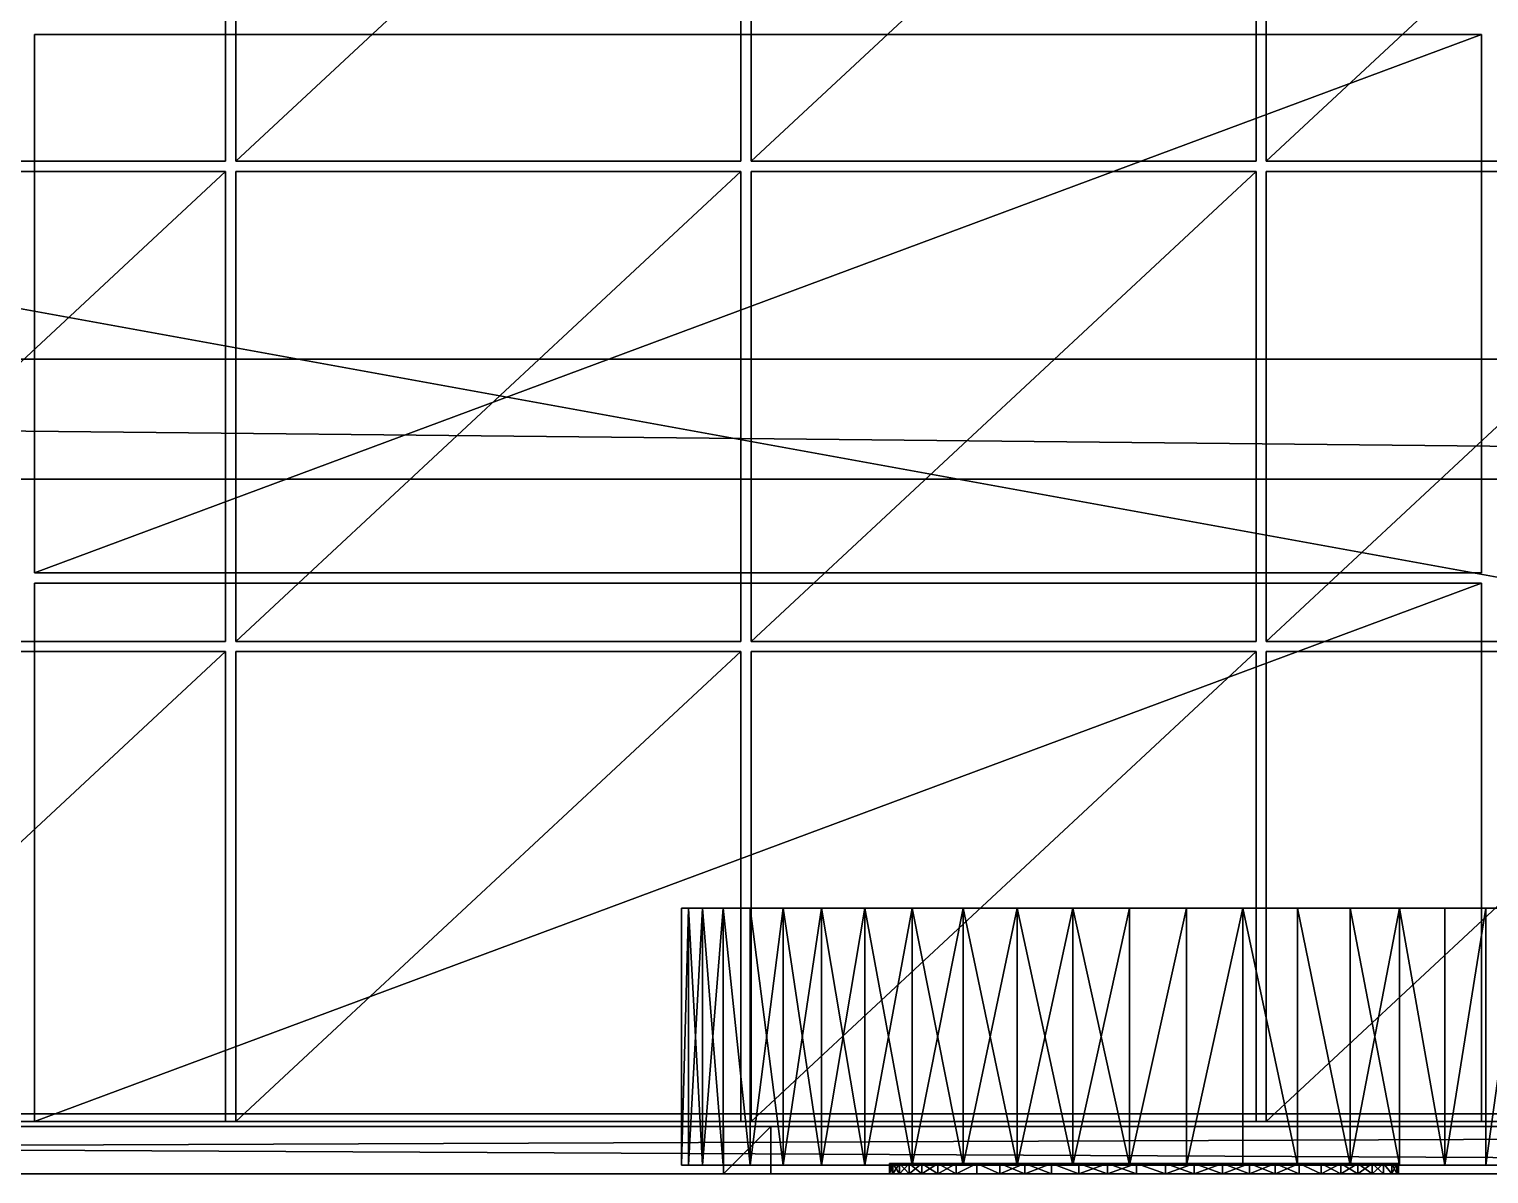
# Model space of a CAD drawing. Header units: millimetres. Extents: x -3100 to 14040, y -1280 to 1295.
# Drawn here: x 8500 to 10203, y -1280 to 55 of the extents above; entities that cross this region are included whole.
import ezdxf

# ---------------------------------------------------------------- set-up
doc = ezdxf.new("R2010")
doc.units = ezdxf.units.MM

msp = doc.modelspace()

# ---------------------------------------------------------------- linework, layer by layer
at = {"layer": 'CAD_75LAB'}
for points in [[(14040, -1280, 1160), (-40, -1280, 1160), (-40, 1280, 1160)], [(14040, 1280, 1160), (14040, -1280, 1160), (-40, 1280, 1160)], [(14040, -1280, 1250), (-40, 1280, 1250), (-40, -1280, 1250)], [(14040, 1280, 1250), (-40, 1280, 1250), (14040, -1280, 1250)], [(8729, 449, 3573), (8140, -99, 3573), (8140, 449, 3573)], [(8729, 449, 3573), (8729, -99, 3573), (8140, -99, 3573)], [(8729, 449, 3876), (8140, 449, 3876), (8140, -99, 3876)], [(8729, 449, 3876), (8140, -99, 3876), (8729, -99, 3876)], [(8729, -99, 3876), (8729, -99, 3573), (8729, 449, 3573)], [(8729, -99, 3876), (8729, 449, 3573), (8729, 449, 3876)], [(8741, -99, 3876), (8741, 449, 3573), (8741, -99, 3573)], [(8741, -99, 3876), (8741, 449, 3876), (8741, 449, 3573)], [(9330, 449, 3573), (8741, -99, 3573), (8741, 449, 3573)], [(9330, 449, 3573), (9330, -99, 3573), (8741, -99, 3573)], [(9330, 449, 3876), (8741, 449, 3876), (8741, -99, 3876)], [(9330, 449, 3876), (8741, -99, 3876), (9330, -99, 3876)], [(9330, -99, 3876), (9330, -99, 3573), (9330, 449, 3573)], [(9330, -99, 3876), (9330, 449, 3573), (9330, 449, 3876)], [(9342, -99, 3876), (9342, 449, 3573), (9342, -99, 3573)], [(9342, -99, 3876), (9342, 449, 3876), (9342, 449, 3573)], [(9931, 449, 3573), (9342, -99, 3573), (9342, 449, 3573)], [(9931, 449, 3573), (9931, -99, 3573), (9342, -99, 3573)], [(9931, 449, 3876), (9342, 449, 3876), (9342, -99, 3876)], [(9931, 449, 3876), (9342, -99, 3876), (9931, -99, 3876)], [(9931, -99, 3876), (9931, -99, 3573), (9931, 449, 3573)], [(9931, -99, 3876), (9931, 449, 3573), (9931, 449, 3876)], [(9943, -99, 3876), (9943, 449, 3573), (9943, -99, 3573)], [(9943, -99, 3876), (9943, 449, 3876), (9943, 449, 3573)], [(10532, 449, 3573), (9943, -99, 3573), (9943, 449, 3573)], [(10532, 449, 3573), (10532, -99, 3573), (9943, -99, 3573)], [(10532, 449, 3876), (9943, 449, 3876), (9943, -99, 3876)], [(10532, 449, 3876), (9943, -99, 3876), (10532, -99, 3876)], [(8506, -579, 1827), (8506, 49, 1253), (8506, -579, 1253)], [(8506, -579, 1827), (8506, 49, 1827), (8506, 49, 1253)], [(10194, 49, 1827), (10194, 49, 1253), (8506, 49, 1253)], [(10194, 49, 1827), (8506, 49, 1253), (8506, 49, 1827)], [(10194, 49, 1253), (8506, -579, 1253), (8506, 49, 1253)], [(10194, 49, 1253), (10194, -579, 1253), (8506, -579, 1253)], [(10194, 49, 1827), (8506, 49, 1827), (8506, -579, 1827)], [(10194, 49, 1827), (8506, -579, 1827), (10194, -579, 1827)], [(8506, -579, 2407), (8506, 49, 1833), (8506, -579, 1833)], [(8506, -579, 2407), (8506, 49, 2407), (8506, 49, 1833)], [(10194, 49, 2407), (10194, 49, 1833), (8506, 49, 1833)], [(10194, 49, 2407), (8506, 49, 1833), (8506, 49, 2407)], [(10194, 49, 1833), (8506, -579, 1833), (8506, 49, 1833)], [(10194, 49, 1833), (10194, -579, 1833), (8506, -579, 1833)], [(10194, 49, 2407), (8506, 49, 2407), (8506, -579, 2407)], [(10194, 49, 2407), (8506, -579, 2407), (10194, -579, 2407)], [(8506, -579, 2987), (8506, 49, 2413), (8506, -579, 2413)], [(8506, -579, 2987), (8506, 49, 2987), (8506, 49, 2413)], [(10194, 49, 2987), (10194, 49, 2413), (8506, 49, 2413)], [(10194, 49, 2987), (8506, 49, 2413), (8506, 49, 2987)], [(10194, 49, 2413), (8506, -579, 2413), (8506, 49, 2413)], [(10194, 49, 2413), (10194, -579, 2413), (8506, -579, 2413)], [(10194, 49, 2987), (8506, 49, 2987), (8506, -579, 2987)], [(10194, 49, 2987), (8506, -579, 2987), (10194, -579, 2987)], [(8506, -579, 3567), (8506, 49, 2993), (8506, -579, 2993)], [(8506, -579, 3567), (8506, 49, 3567), (8506, 49, 2993)], [(10194, 49, 3567), (10194, 49, 2993), (8506, 49, 2993)], [(10194, 49, 3567), (8506, 49, 2993), (8506, 49, 3567)], [(10194, 49, 2993), (8506, -579, 2993), (8506, 49, 2993)], [(10194, 49, 2993), (10194, -579, 2993), (8506, -579, 2993)], [(10194, 49, 3567), (8506, 49, 3567), (8506, -579, 3567)], [(10194, 49, 3567), (8506, -579, 3567), (10194, -579, 3567)], [(10194, -579, 1827), (10194, -579, 1253), (10194, 49, 1253)], [(10194, -579, 1827), (10194, 49, 1253), (10194, 49, 1827)], [(10194, -579, 2407), (10194, -579, 1833), (10194, 49, 1833)], [(10194, -579, 2407), (10194, 49, 1833), (10194, 49, 2407)], [(10194, -579, 2987), (10194, -579, 2413), (10194, 49, 2413)], [(10194, -579, 2987), (10194, 49, 2413), (10194, 49, 2987)], [(10194, -579, 3567), (10194, -579, 2993), (10194, 49, 2993)], [(10194, -579, 3567), (10194, 49, 2993), (10194, 49, 3567)], [(8729, -99, 3573), (8140, -99, 3876), (8140, -99, 3573)], [(8729, -99, 3876), (8140, -99, 3876), (8729, -99, 3573)], [(9330, -99, 3573), (8741, -99, 3876), (8741, -99, 3573)], [(9330, -99, 3876), (8741, -99, 3876), (9330, -99, 3573)], [(9931, -99, 3573), (9342, -99, 3876), (9342, -99, 3573)], [(9931, -99, 3876), (9342, -99, 3876), (9931, -99, 3573)], [(10532, -99, 3573), (9943, -99, 3876), (9943, -99, 3573)], [(10532, -99, 3876), (9943, -99, 3876), (10532, -99, 3573)], [(8729, -111, 3573), (8140, -111, 3573), (8140, -111, 3876)], [(8729, -111, 3876), (8729, -111, 3573), (8140, -111, 3876)], [(8729, -111, 3573), (8140, -659, 3573), (8140, -111, 3573)], [(8729, -111, 3573), (8729, -659, 3573), (8140, -659, 3573)], [(8729, -111, 3876), (8140, -111, 3876), (8140, -659, 3876)], [(8729, -111, 3876), (8140, -659, 3876), (8729, -659, 3876)], [(8729, -659, 3876), (8729, -659, 3573), (8729, -111, 3573)], [(8729, -659, 3876), (8729, -111, 3573), (8729, -111, 3876)], [(8741, -659, 3876), (8741, -111, 3573), (8741, -659, 3573)], [(8741, -659, 3876), (8741, -111, 3876), (8741, -111, 3573)], [(9330, -111, 3573), (8741, -111, 3573), (8741, -111, 3876)], [(9330, -111, 3876), (9330, -111, 3573), (8741, -111, 3876)], [(9330, -111, 3573), (8741, -659, 3573), (8741, -111, 3573)], [(9330, -111, 3573), (9330, -659, 3573), (8741, -659, 3573)], [(9330, -111, 3876), (8741, -111, 3876), (8741, -659, 3876)], [(9330, -111, 3876), (8741, -659, 3876), (9330, -659, 3876)], [(9330, -659, 3876), (9330, -659, 3573), (9330, -111, 3573)], [(9330, -659, 3876), (9330, -111, 3573), (9330, -111, 3876)], [(9342, -659, 3876), (9342, -111, 3573), (9342, -659, 3573)], [(9342, -659, 3876), (9342, -111, 3876), (9342, -111, 3573)], [(9931, -111, 3573), (9342, -111, 3573), (9342, -111, 3876)], [(9931, -111, 3876), (9931, -111, 3573), (9342, -111, 3876)], [(9931, -111, 3573), (9342, -659, 3573), (9342, -111, 3573)], [(9931, -111, 3573), (9931, -659, 3573), (9342, -659, 3573)], [(9931, -111, 3876), (9342, -111, 3876), (9342, -659, 3876)], [(9931, -111, 3876), (9342, -659, 3876), (9931, -659, 3876)], [(9931, -659, 3876), (9931, -659, 3573), (9931, -111, 3573)], [(9931, -659, 3876), (9931, -111, 3573), (9931, -111, 3876)], [(9943, -659, 3876), (9943, -111, 3573), (9943, -659, 3573)], [(9943, -659, 3876), (9943, -111, 3876), (9943, -111, 3573)], [(10532, -111, 3573), (9943, -111, 3573), (9943, -111, 3876)], [(10532, -111, 3876), (10532, -111, 3573), (9943, -111, 3876)], [(10532, -111, 3573), (9943, -659, 3573), (9943, -111, 3573)], [(10532, -111, 3573), (10532, -659, 3573), (9943, -659, 3573)], [(10532, -111, 3876), (9943, -111, 3876), (9943, -659, 3876)], [(10532, -111, 3876), (9943, -659, 3876), (10532, -659, 3876)], [(13960, -330, 1160), (13960, -330, 910), (300, -330, 910)], [(13960, -330, 1160), (300, -330, 910), (300, -330, 1160)], [(13960, -470, 910), (300, -470, 910), (300, -330, 910)], [(13960, -330, 910), (13960, -470, 910), (300, -330, 910)], [(13960, -470, 1160), (300, -330, 1160), (300, -470, 1160)], [(13960, -330, 1160), (300, -330, 1160), (13960, -470, 1160)], [(13960, -470, 1160), (300, -470, 910), (13960, -470, 910)], [(13960, -470, 1160), (300, -470, 1160), (300, -470, 910)], [(10194, -579, 1827), (8506, -579, 1253), (10194, -579, 1253)], [(10194, -579, 1827), (8506, -579, 1827), (8506, -579, 1253)], [(10194, -579, 2407), (8506, -579, 1833), (10194, -579, 1833)], [(10194, -579, 2407), (8506, -579, 2407), (8506, -579, 1833)], [(10194, -579, 2987), (8506, -579, 2413), (10194, -579, 2413)], [(10194, -579, 2987), (8506, -579, 2987), (8506, -579, 2413)], [(10194, -579, 3567), (8506, -579, 2993), (10194, -579, 2993)], [(10194, -579, 3567), (8506, -579, 3567), (8506, -579, 2993)], [(8506, -1219, 1827), (8506, -591, 1253), (8506, -1219, 1253)], [(8506, -1219, 1827), (8506, -591, 1827), (8506, -591, 1253)], [(10194, -591, 1827), (10194, -591, 1253), (8506, -591, 1253)], [(10194, -591, 1827), (8506, -591, 1253), (8506, -591, 1827)], [(10194, -591, 1253), (8506, -1219, 1253), (8506, -591, 1253)], [(10194, -591, 1253), (10194, -1219, 1253), (8506, -1219, 1253)], [(10194, -591, 1827), (8506, -591, 1827), (8506, -1219, 1827)], [(10194, -591, 1827), (8506, -1219, 1827), (10194, -1219, 1827)], [(8506, -1219, 2407), (8506, -591, 1833), (8506, -1219, 1833)], [(8506, -1219, 2407), (8506, -591, 2407), (8506, -591, 1833)], [(10194, -591, 2407), (10194, -591, 1833), (8506, -591, 1833)], [(10194, -591, 2407), (8506, -591, 1833), (8506, -591, 2407)], [(10194, -591, 1833), (8506, -1219, 1833), (8506, -591, 1833)], [(10194, -591, 1833), (10194, -1219, 1833), (8506, -1219, 1833)], [(10194, -591, 2407), (8506, -591, 2407), (8506, -1219, 2407)], [(10194, -591, 2407), (8506, -1219, 2407), (10194, -1219, 2407)], [(8506, -1219, 2987), (8506, -591, 2413), (8506, -1219, 2413)], [(8506, -1219, 2987), (8506, -591, 2987), (8506, -591, 2413)], [(10194, -591, 2987), (10194, -591, 2413), (8506, -591, 2413)], [(10194, -591, 2987), (8506, -591, 2413), (8506, -591, 2987)], [(10194, -591, 2413), (8506, -1219, 2413), (8506, -591, 2413)], [(10194, -591, 2413), (10194, -1219, 2413), (8506, -1219, 2413)], [(10194, -591, 2987), (8506, -591, 2987), (8506, -1219, 2987)], [(10194, -591, 2987), (8506, -1219, 2987), (10194, -1219, 2987)], [(8506, -1219, 3567), (8506, -591, 2993), (8506, -1219, 2993)], [(8506, -1219, 3567), (8506, -591, 3567), (8506, -591, 2993)], [(10194, -591, 3567), (10194, -591, 2993), (8506, -591, 2993)], [(10194, -591, 3567), (8506, -591, 2993), (8506, -591, 3567)], [(10194, -591, 2993), (8506, -1219, 2993), (8506, -591, 2993)], [(10194, -591, 2993), (10194, -1219, 2993), (8506, -1219, 2993)], [(10194, -591, 3567), (8506, -591, 3567), (8506, -1219, 3567)], [(10194, -591, 3567), (8506, -1219, 3567), (10194, -1219, 3567)], [(10194, -1219, 1827), (10194, -1219, 1253), (10194, -591, 1253)], [(10194, -1219, 1827), (10194, -591, 1253), (10194, -591, 1827)], [(10194, -1219, 2407), (10194, -1219, 1833), (10194, -591, 1833)], [(10194, -1219, 2407), (10194, -591, 1833), (10194, -591, 2407)], [(10194, -1219, 2987), (10194, -1219, 2413), (10194, -591, 2413)], [(10194, -1219, 2987), (10194, -591, 2413), (10194, -591, 2987)], [(10194, -1219, 3567), (10194, -1219, 2993), (10194, -591, 2993)], [(10194, -1219, 3567), (10194, -591, 2993), (10194, -591, 3567)], [(8729, -659, 3573), (8140, -659, 3876), (8140, -659, 3573)], [(8729, -659, 3876), (8140, -659, 3876), (8729, -659, 3573)], [(9330, -659, 3573), (8741, -659, 3876), (8741, -659, 3573)], [(9330, -659, 3876), (8741, -659, 3876), (9330, -659, 3573)], [(9931, -659, 3573), (9342, -659, 3876), (9342, -659, 3573)], [(9931, -659, 3876), (9342, -659, 3876), (9931, -659, 3573)], [(10532, -659, 3573), (9943, -659, 3876), (9943, -659, 3573)], [(10532, -659, 3876), (9943, -659, 3876), (10532, -659, 3573)], [(8729, -671, 3573), (8140, -671, 3573), (8140, -671, 3876)], [(8729, -671, 3876), (8729, -671, 3573), (8140, -671, 3876)], [(8729, -671, 3573), (8140, -1219, 3573), (8140, -671, 3573)], [(8729, -671, 3573), (8729, -1219, 3573), (8140, -1219, 3573)], [(8729, -671, 3876), (8140, -671, 3876), (8140, -1219, 3876)], [(8729, -671, 3876), (8140, -1219, 3876), (8729, -1219, 3876)], [(8729, -1219, 3876), (8729, -1219, 3573), (8729, -671, 3573)], [(8729, -1219, 3876), (8729, -671, 3573), (8729, -671, 3876)], [(8741, -1219, 3876), (8741, -671, 3573), (8741, -1219, 3573)], [(8741, -1219, 3876), (8741, -671, 3876), (8741, -671, 3573)], [(9330, -671, 3573), (8741, -671, 3573), (8741, -671, 3876)], [(9330, -671, 3876), (9330, -671, 3573), (8741, -671, 3876)], [(9330, -671, 3573), (8741, -1219, 3573), (8741, -671, 3573)], [(9330, -671, 3573), (9330, -1219, 3573), (8741, -1219, 3573)], [(9330, -671, 3876), (8741, -671, 3876), (8741, -1219, 3876)], [(9330, -671, 3876), (8741, -1219, 3876), (9330, -1219, 3876)], [(9330, -1219, 3876), (9330, -1219, 3573), (9330, -671, 3573)], [(9330, -1219, 3876), (9330, -671, 3573), (9330, -671, 3876)], [(9342, -1219, 3876), (9342, -671, 3573), (9342, -1219, 3573)], [(9342, -1219, 3876), (9342, -671, 3876), (9342, -671, 3573)], [(9931, -671, 3573), (9342, -671, 3573), (9342, -671, 3876)], [(9931, -671, 3876), (9931, -671, 3573), (9342, -671, 3876)], [(9931, -671, 3573), (9342, -1219, 3573), (9342, -671, 3573)], [(9931, -671, 3573), (9931, -1219, 3573), (9342, -1219, 3573)], [(9931, -671, 3876), (9342, -671, 3876), (9342, -1219, 3876)], [(9931, -671, 3876), (9342, -1219, 3876), (9931, -1219, 3876)], [(9931, -1219, 3876), (9931, -1219, 3573), (9931, -671, 3573)], [(9931, -1219, 3876), (9931, -671, 3573), (9931, -671, 3876)], [(9943, -1219, 3876), (9943, -671, 3573), (9943, -1219, 3573)], [(9943, -1219, 3876), (9943, -671, 3876), (9943, -671, 3573)], [(10532, -671, 3573), (9943, -671, 3573), (9943, -671, 3876)], [(10532, -671, 3876), (10532, -671, 3573), (9943, -671, 3876)], [(10532, -671, 3573), (9943, -1219, 3573), (9943, -671, 3573)], [(10532, -671, 3573), (10532, -1219, 3573), (9943, -1219, 3573)], [(10532, -671, 3876), (9943, -671, 3876), (9943, -1219, 3876)], [(10532, -671, 3876), (9943, -1219, 3876), (10532, -1219, 3876)], [(9261.02, -1270, 573.24), (9269.19, -1270, 639.22), (9269.19, -970, 639.22)], [(9261.02, -1270, 573.24), (9269.19, -970, 639.22), (9261.02, -970, 573.24)], [(9261.02, -1270, 506.76), (9261.02, -1270, 573.24), (9261.02, -970, 573.24)], [(9261.02, -1270, 506.76), (9261.02, -970, 573.24), (9261.02, -970, 506.76)], [(9261.02, -1270, 506.76), (9261.02, -970, 506.76), (9269.19, -970, 440.78)], [(9269.19, -1270, 440.78), (9261.02, -1270, 506.76), (9269.19, -970, 440.78)], [(9261.02, -970, 506.76), (9285.41, -970, 376.3), (9269.19, -970, 440.78)], [(9261.02, -970, 506.76), (9309.43, -970, 314.3), (9285.41, -970, 376.3)], [(9269.19, -970, 639.22), (9261.02, -970, 506.76), (9261.02, -970, 573.24)], [(9269.19, -970, 639.22), (9309.43, -970, 314.3), (9261.02, -970, 506.76)], [(9269.19, -1270, 639.22), (9285.41, -1270, 703.7), (9285.41, -970, 703.7)], [(9269.19, -1270, 639.22), (9285.41, -970, 703.7), (9269.19, -970, 639.22)], [(9285.41, -1270, 376.3), (9269.19, -1270, 440.78), (9269.19, -970, 440.78)], [(9285.41, -1270, 376.3), (9269.19, -970, 440.78), (9285.41, -970, 376.3)], [(9269.19, -970, 639.22), (9424.09, -970, 152.33), (9309.43, -970, 314.3)], [(9474.58, -970, 970.93), (9269.19, -970, 639.22), (9285.41, -970, 703.7)], [(9849.83, -970, 1077.7), (9269.19, -970, 639.22), (9474.58, -970, 970.93)], [(9849.83, -970, 1077.7), (9424.09, -970, 152.33), (9269.19, -970, 639.22)], [(9285.41, -1270, 703.7), (9309.43, -970, 765.7), (9285.41, -970, 703.7)], [(9285.41, -1270, 703.7), (9309.43, -1270, 765.7), (9309.43, -970, 765.7)], [(9309.43, -1270, 314.3), (9285.41, -1270, 376.3), (9285.41, -970, 376.3)], [(9309.43, -1270, 314.3), (9285.41, -970, 376.3), (9309.43, -970, 314.3)], [(9340.88, -970, 824.27), (9285.41, -970, 703.7), (9309.43, -970, 765.7)], [(9474.58, -970, 970.93), (9285.41, -970, 703.7), (9340.88, -970, 824.27)], [(9340.88, -1270, 824.27), (9340.88, -970, 824.27), (9309.43, -970, 765.7)], [(9309.43, -1270, 765.7), (9340.88, -1270, 824.27), (9309.43, -970, 765.7)], [(9340.88, -1270, 255.73), (9309.43, -1270, 314.3), (9309.43, -970, 314.3)], [(9340.88, -1270, 255.73), (9309.43, -970, 314.3), (9340.88, -970, 255.73)], [(9309.43, -970, 314.3), (9424.09, -970, 152.33), (9340.88, -970, 255.73)], [(9340.88, -1270, 824.27), (9379.3, -970, 878.54), (9340.88, -970, 824.27)], [(9340.88, -1270, 824.27), (9379.3, -1270, 878.54), (9379.3, -970, 878.54)], [(9379.3, -1270, 201.46), (9340.88, -1270, 255.73), (9340.88, -970, 255.73)], [(9379.3, -1270, 201.46), (9340.88, -970, 255.73), (9379.3, -970, 201.46)], [(9340.88, -970, 255.73), (9424.09, -970, 152.33), (9379.3, -970, 201.46)], [(9474.58, -970, 970.93), (9340.88, -970, 824.27), (9379.3, -970, 878.54)], [(9379.3, -1270, 878.54), (9424.09, -970, 927.67), (9379.3, -970, 878.54)], [(9379.3, -1270, 878.54), (9424.09, -1270, 927.67), (9424.09, -970, 927.67)], [(9424.09, -1270, 152.33), (9379.3, -1270, 201.46), (9379.3, -970, 201.46)], [(9424.09, -1270, 152.33), (9379.3, -970, 201.46), (9424.09, -970, 152.33)], [(9474.58, -970, 970.93), (9379.3, -970, 878.54), (9424.09, -970, 927.67)], [(9424.09, -1270, 927.67), (9474.58, -970, 970.93), (9424.09, -970, 927.67)], [(9424.09, -1270, 927.67), (9474.58, -1270, 970.93), (9474.58, -970, 970.93)], [(9474.58, -1270, 109.07), (9424.09, -1270, 152.33), (9424.09, -970, 152.33)], [(9474.58, -1270, 109.07), (9424.09, -970, 152.33), (9474.58, -970, 109.07)], [(9530, -970, 72.35), (9474.58, -970, 109.07), (9424.09, -970, 152.33)], [(9589.52, -970, 42.71), (9530, -970, 72.35), (9424.09, -970, 152.33)], [(9849.83, -970, 2.3), (9589.52, -970, 42.71), (9424.09, -970, 152.33)], [(10335.91, -970, 606.36), (9424.09, -970, 152.33), (9849.83, -970, 1077.7)], [(10335.91, -970, 606.36), (9849.83, -970, 2.3), (9424.09, -970, 152.33)], [(9474.58, -1270, 970.93), (9530, -970, 1007.65), (9474.58, -970, 970.93)], [(9474.58, -1270, 970.93), (9530, -1270, 1007.65), (9530, -970, 1007.65)], [(9530, -1270, 72.35), (9474.58, -1270, 109.07), (9474.58, -970, 109.07)], [(9530, -1270, 72.35), (9474.58, -970, 109.07), (9530, -970, 72.35)], [(9849.83, -970, 1077.7), (9474.58, -970, 970.93), (9530, -970, 1007.65)], [(9530, -1270, 1007.65), (9589.52, -970, 1037.29), (9530, -970, 1007.65)], [(9530, -1270, 1007.65), (9589.52, -1270, 1037.29), (9589.52, -970, 1037.29)], [(9589.52, -1270, 42.71), (9530, -1270, 72.35), (9530, -970, 72.35)], [(9589.52, -1270, 42.71), (9530, -970, 72.35), (9589.52, -970, 42.71)], [(9652.22, -970, 1059.39), (9530, -970, 1007.65), (9589.52, -970, 1037.29)], [(9849.83, -970, 1077.7), (9530, -970, 1007.65), (9652.22, -970, 1059.39)], [(9652.22, -1270, 1059.39), (9652.22, -970, 1059.39), (9589.52, -970, 1037.29)], [(9589.52, -1270, 1037.29), (9652.22, -1270, 1059.39), (9589.52, -970, 1037.29)], [(9589.52, -1270, 42.71), (9589.52, -970, 42.71), (9652.22, -970, 20.61)], [(9652.22, -1270, 20.61), (9589.52, -1270, 42.71), (9652.22, -970, 20.61)], [(9849.83, -970, 2.3), (9652.22, -970, 20.61), (9589.52, -970, 42.71)], [(9652.22, -1270, 1059.39), (9717.17, -970, 1073.61), (9652.22, -970, 1059.39)], [(9652.22, -1270, 1059.39), (9717.17, -1270, 1073.61), (9717.17, -970, 1073.61)], [(9717.17, -1270, 6.39), (9652.22, -1270, 20.61), (9652.22, -970, 20.61)], [(9717.17, -1270, 6.39), (9652.22, -970, 20.61), (9717.17, -970, 6.39)], [(9849.83, -970, 2.3), (9717.17, -970, 6.39), (9652.22, -970, 20.61)], [(9783.37, -970, 1079.74), (9652.22, -970, 1059.39), (9717.17, -970, 1073.61)], [(9849.83, -970, 1077.7), (9652.22, -970, 1059.39), (9783.37, -970, 1079.74)], [(9717.17, -1270, 1073.61), (9783.37, -1270, 1079.74), (9783.37, -970, 1079.74)], [(9717.17, -1270, 1073.61), (9783.37, -970, 1079.74), (9717.17, -970, 1073.61)], [(9783.37, -1270, 0.26), (9717.17, -1270, 6.39), (9717.17, -970, 6.39)], [(9783.37, -1270, 0.26), (9717.17, -970, 6.39), (9783.37, -970, 0.26)], [(9849.83, -970, 2.3), (9783.37, -970, 0.26), (9717.17, -970, 6.39)], [(9783.37, -1270, 1079.74), (9849.83, -1270, 1077.7), (9849.83, -970, 1077.7)], [(9783.37, -1270, 1079.74), (9849.83, -970, 1077.7), (9783.37, -970, 1079.74)], [(9783.37, -1270, 0.26), (9783.37, -970, 0.26), (9849.83, -970, 2.3)], [(9849.83, -1270, 2.3), (9783.37, -1270, 0.26), (9849.83, -970, 2.3)], [(9849.83, -1270, 1077.7), (9915.52, -1270, 1067.5), (9915.52, -970, 1067.5)], [(9849.83, -1270, 1077.7), (9915.52, -970, 1067.5), (9849.83, -970, 1077.7)], [(9849.83, -1270, 2.3), (9849.83, -970, 2.3), (9915.52, -970, 12.5)], [(9915.52, -1270, 12.5), (9849.83, -1270, 2.3), (9915.52, -970, 12.5)], [(10098.28, -970, 89.85), (9915.52, -970, 12.5), (9849.83, -970, 2.3)], [(10335.91, -970, 606.36), (10098.28, -970, 89.85), (9849.83, -970, 2.3)], [(10040.7, -970, 1023.39), (9849.83, -970, 1077.7), (9915.52, -970, 1067.5)], [(10098.28, -970, 990.15), (9849.83, -970, 1077.7), (10040.7, -970, 1023.39)], [(10199.06, -970, 903.8), (9849.83, -970, 1077.7), (10098.28, -970, 990.15)], [(10199.06, -970, 903.8), (10335.91, -970, 606.36), (9849.83, -970, 1077.7)], [(9979.47, -1270, 1049.3), (9979.47, -970, 1049.3), (9915.52, -970, 1067.5)], [(9915.52, -1270, 1067.5), (9979.47, -1270, 1049.3), (9915.52, -970, 1067.5)], [(9979.47, -1270, 30.7), (9915.52, -1270, 12.5), (9915.52, -970, 12.5)], [(9979.47, -1270, 30.7), (9915.52, -970, 12.5), (9979.47, -970, 30.7)], [(10098.28, -970, 89.85), (9979.47, -970, 30.7), (9915.52, -970, 12.5)], [(10040.7, -970, 1023.39), (9915.52, -970, 1067.5), (9979.47, -970, 1049.3)], [(10040.7, -1270, 1023.39), (10040.7, -970, 1023.39), (9979.47, -970, 1049.3)], [(9979.47, -1270, 1049.3), (10040.7, -1270, 1023.39), (9979.47, -970, 1049.3)], [(10040.7, -1270, 56.61), (9979.47, -1270, 30.7), (9979.47, -970, 30.7)], [(10040.7, -1270, 56.61), (9979.47, -970, 30.7), (10040.7, -970, 56.61)], [(10098.28, -970, 89.85), (10040.7, -970, 56.61), (9979.47, -970, 30.7)], [(10040.7, -1270, 1023.39), (10098.28, -1270, 990.15), (10098.28, -970, 990.15)], [(10040.7, -1270, 1023.39), (10098.28, -970, 990.15), (10040.7, -970, 1023.39)], [(10098.28, -1270, 89.85), (10040.7, -1270, 56.61), (10040.7, -970, 56.61)], [(10098.28, -1270, 89.85), (10040.7, -970, 56.61), (10098.28, -970, 89.85)], [(10151.33, -1270, 950.08), (10151.33, -970, 950.08), (10098.28, -970, 990.15)], [(10098.28, -1270, 990.15), (10151.33, -1270, 950.08), (10098.28, -970, 990.15)], [(10151.33, -1270, 129.92), (10098.28, -1270, 89.85), (10098.28, -970, 89.85)], [(10151.33, -1270, 129.92), (10098.28, -970, 89.85), (10151.33, -970, 129.92)], [(10335.91, -970, 606.36), (10151.33, -970, 129.92), (10098.28, -970, 89.85)], [(10199.06, -970, 903.8), (10098.28, -970, 990.15), (10151.33, -970, 950.08)], [(10151.33, -1270, 950.08), (10199.06, -1270, 903.8), (10199.06, -970, 903.8)], [(10151.33, -1270, 950.08), (10199.06, -970, 903.8), (10151.33, -970, 950.08)], [(10151.33, -1270, 129.92), (10151.33, -970, 129.92), (10199.06, -970, 176.2)], [(10199.06, -1270, 176.2), (10151.33, -1270, 129.92), (10199.06, -970, 176.2)], [(10240.75, -970, 228), (10199.06, -970, 176.2), (10151.33, -970, 129.92)], [(10335.91, -970, 606.36), (10240.75, -970, 228), (10151.33, -970, 129.92)], [(10199.06, -1270, 903.8), (10240.75, -1270, 852), (10240.75, -970, 852)], [(10199.06, -1270, 903.8), (10240.75, -970, 852), (10199.06, -970, 903.8)], [(10199.06, -1270, 176.2), (10199.06, -970, 176.2), (10240.75, -970, 228)], [(10240.75, -1270, 228), (10199.06, -1270, 176.2), (10240.75, -970, 228)], [(10199.06, -970, 903.8), (10303.54, -970, 735.07), (10335.91, -970, 606.36)], [(10199.06, -970, 903.8), (10240.75, -970, 852), (10303.54, -970, 735.07)], [(14040, -1210, 1250), (-40, -1210, 1250), (-40, -1210, 1320)], [(14040, -1210, 1320), (14040, -1210, 1250), (-40, -1210, 1320)], [(14040, -1280, 1250), (-40, -1280, 1250), (-40, -1210, 1250)], [(14040, -1210, 1250), (14040, -1280, 1250), (-40, -1210, 1250)], [(14040, -1280, 1320), (-40, -1210, 1320), (-40, -1280, 1320)], [(14040, -1210, 1320), (-40, -1210, 1320), (14040, -1280, 1320)], [(14040, -1225, 3995), (14040, -1225, 3940), (-40, -1225, 3940)], [(14040, -1225, 3995), (-40, -1225, 3940), (-40, -1225, 3995)], [(14040, -1225, 3940), (-40, -1280, 3940), (-40, -1225, 3940)], [(14040, -1225, 3940), (14040, -1280, 3940), (-40, -1280, 3940)], [(14040, -1225, 3995), (-40, -1225, 3995), (-40, -1280, 3995)], [(14040, -1225, 3995), (-40, -1280, 3995), (14040, -1280, 3995)], [(8729, -1219, 3573), (8140, -1219, 3876), (8140, -1219, 3573)], [(8729, -1219, 3876), (8140, -1219, 3876), (8729, -1219, 3573)], [(10194, -1219, 1827), (8506, -1219, 1253), (10194, -1219, 1253)], [(10194, -1219, 1827), (8506, -1219, 1827), (8506, -1219, 1253)], [(10194, -1219, 2407), (8506, -1219, 1833), (10194, -1219, 1833)], [(10194, -1219, 2407), (8506, -1219, 2407), (8506, -1219, 1833)], [(10194, -1219, 2987), (8506, -1219, 2413), (10194, -1219, 2413)], [(10194, -1219, 2987), (8506, -1219, 2987), (8506, -1219, 2413)], [(10194, -1219, 3567), (8506, -1219, 2993), (10194, -1219, 2993)], [(10194, -1219, 3567), (8506, -1219, 3567), (8506, -1219, 2993)], [(9330, -1219, 3573), (8741, -1219, 3876), (8741, -1219, 3573)], [(9330, -1219, 3876), (8741, -1219, 3876), (9330, -1219, 3573)], [(9310, -1225, 3940), (9310, -1225, 1250), (9310, -1280, 1250)], [(9310, -1280, 3940), (9310, -1225, 3940), (9310, -1280, 1250)], [(9310, -1225, 3940), (9365, -1225, 1250), (9310, -1225, 1250)], [(9365, -1225, 3940), (9365, -1225, 1250), (9310, -1225, 3940)], [(9365, -1225, 1250), (9310, -1280, 1250), (9310, -1225, 1250)], [(9365, -1225, 1250), (9365, -1280, 1250), (9310, -1280, 1250)], [(9365, -1225, 3940), (9310, -1225, 3940), (9310, -1280, 3940)], [(9365, -1225, 3940), (9310, -1280, 3940), (9365, -1280, 3940)], [(9931, -1219, 3573), (9342, -1219, 3876), (9342, -1219, 3573)], [(9931, -1219, 3876), (9342, -1219, 3876), (9931, -1219, 3573)], [(9365, -1225, 3940), (9365, -1280, 1250), (9365, -1225, 1250)], [(9365, -1280, 3940), (9365, -1280, 1250), (9365, -1225, 3940)], [(10532, -1219, 3573), (9943, -1219, 3876), (9943, -1219, 3573)], [(10532, -1219, 3876), (9943, -1219, 3876), (10532, -1219, 3573)], [(9261.02, -1270, 506.76), (9269.19, -1270, 440.78), (9285.41, -1270, 376.3)], [(9261.02, -1270, 506.76), (9285.41, -1270, 376.3), (9309.43, -1270, 314.3)], [(9269.19, -1270, 639.22), (9261.02, -1270, 573.24), (9261.02, -1270, 506.76)], [(9269.19, -1270, 639.22), (9261.02, -1270, 506.76), (9309.43, -1270, 314.3)], [(9269.19, -1270, 639.22), (9309.43, -1270, 314.3), (9424.09, -1270, 152.33)], [(9474.58, -1270, 970.93), (9285.41, -1270, 703.7), (9269.19, -1270, 639.22)], [(9849.83, -1270, 1077.7), (9474.58, -1270, 970.93), (9269.19, -1270, 639.22)], [(9849.83, -1270, 1077.7), (9269.19, -1270, 639.22), (9424.09, -1270, 152.33)], [(9340.88, -1270, 824.27), (9309.43, -1270, 765.7), (9285.41, -1270, 703.7)], [(9474.58, -1270, 970.93), (9340.88, -1270, 824.27), (9285.41, -1270, 703.7)], [(9309.43, -1270, 314.3), (9340.88, -1270, 255.73), (9424.09, -1270, 152.33)], [(9340.88, -1270, 255.73), (9379.3, -1270, 201.46), (9424.09, -1270, 152.33)], [(9474.58, -1270, 970.93), (9379.3, -1270, 878.54), (9340.88, -1270, 824.27)], [(9474.58, -1270, 970.93), (9424.09, -1270, 927.67), (9379.3, -1270, 878.54)], [(9530, -1270, 72.35), (9424.09, -1270, 152.33), (9474.58, -1270, 109.07)], [(9589.52, -1270, 42.71), (9424.09, -1270, 152.33), (9530, -1270, 72.35)], [(9849.83, -1270, 2.3), (9424.09, -1270, 152.33), (9589.52, -1270, 42.71)], [(10335.91, -1270, 606.36), (9849.83, -1270, 1077.7), (9424.09, -1270, 152.33)], [(10335.91, -1270, 606.36), (9424.09, -1270, 152.33), (9849.83, -1270, 2.3)], [(9849.83, -1270, 1077.7), (9530, -1270, 1007.65), (9474.58, -1270, 970.93)], [(9503.48, -1280, 556.96), (9507.35, -1280, 590.65), (9507.35, -1268, 590.65)], [(9503.48, -1280, 556.96), (9507.35, -1268, 590.65), (9503.48, -1268, 556.96)], [(9503.48, -1280, 556.96), (9503.48, -1268, 556.96), (9503.48, -1268, 523.04)], [(9503.48, -1280, 523.04), (9503.48, -1280, 556.96), (9503.48, -1268, 523.04)], [(9507.35, -1280, 489.35), (9503.48, -1280, 523.04), (9503.48, -1268, 523.04)], [(9507.35, -1280, 489.35), (9503.48, -1268, 523.04), (9507.35, -1268, 489.35)], [(9503.48, -1268, 556.96), (9507.35, -1268, 489.35), (9503.48, -1268, 523.04)], [(9503.48, -1268, 556.96), (9515.03, -1268, 456.33), (9507.35, -1268, 489.35)], [(9503.48, -1268, 556.96), (9526.43, -1268, 424.39), (9515.03, -1268, 456.33)], [(9515.03, -1268, 623.67), (9503.48, -1268, 556.96), (9507.35, -1268, 590.65)], [(9581.19, -1268, 740.82), (9503.48, -1268, 556.96), (9515.03, -1268, 623.67)], [(9661.4, -1268, 802.68), (9503.48, -1268, 556.96), (9581.19, -1268, 740.82)], [(9661.4, -1268, 802.68), (9526.43, -1268, 424.39), (9503.48, -1268, 556.96)], [(9507.35, -1280, 590.65), (9515.03, -1280, 623.67), (9515.03, -1268, 623.67)], [(9507.35, -1280, 590.65), (9515.03, -1268, 623.67), (9507.35, -1268, 590.65)], [(9515.03, -1280, 456.33), (9507.35, -1280, 489.35), (9507.35, -1268, 489.35)], [(9515.03, -1280, 456.33), (9507.35, -1268, 489.35), (9515.03, -1268, 456.33)], [(9515.03, -1280, 623.67), (9526.43, -1280, 655.61), (9526.43, -1268, 655.61)], [(9515.03, -1280, 623.67), (9526.43, -1268, 655.61), (9515.03, -1268, 623.67)], [(9526.43, -1280, 424.39), (9515.03, -1280, 456.33), (9515.03, -1268, 456.33)], [(9526.43, -1280, 424.39), (9515.03, -1268, 456.33), (9526.43, -1268, 424.39)], [(9559.72, -1268, 714.57), (9515.03, -1268, 623.67), (9526.43, -1268, 655.61)], [(9581.19, -1268, 740.82), (9515.03, -1268, 623.67), (9559.72, -1268, 714.57)], [(9526.43, -1280, 655.61), (9541.39, -1280, 686.04), (9541.39, -1268, 686.04)], [(9526.43, -1280, 655.61), (9541.39, -1268, 686.04), (9526.43, -1268, 655.61)], [(9541.39, -1280, 393.96), (9526.43, -1280, 424.39), (9526.43, -1268, 424.39)], [(9541.39, -1280, 393.96), (9526.43, -1268, 424.39), (9541.39, -1268, 393.96)], [(9526.43, -1268, 424.39), (9559.72, -1268, 365.43), (9541.39, -1268, 393.96)], [(9526.43, -1268, 424.39), (9581.19, -1268, 339.18), (9559.72, -1268, 365.43)], [(9559.72, -1268, 714.57), (9526.43, -1268, 655.61), (9541.39, -1268, 686.04)], [(9661.4, -1268, 802.68), (9581.19, -1268, 339.18), (9526.43, -1268, 424.39)], [(9652.22, -1270, 1059.39), (9589.52, -1270, 1037.29), (9530, -1270, 1007.65)], [(9849.83, -1270, 1077.7), (9652.22, -1270, 1059.39), (9530, -1270, 1007.65)], [(9559.72, -1280, 714.57), (9559.72, -1268, 714.57), (9541.39, -1268, 686.04)], [(9541.39, -1280, 686.04), (9559.72, -1280, 714.57), (9541.39, -1268, 686.04)], [(9541.39, -1280, 393.96), (9541.39, -1268, 393.96), (9559.72, -1268, 365.43)], [(9559.72, -1280, 365.43), (9541.39, -1280, 393.96), (9559.72, -1268, 365.43)], [(9559.72, -1280, 714.57), (9581.19, -1280, 740.82), (9581.19, -1268, 740.82)], [(9559.72, -1280, 714.57), (9581.19, -1268, 740.82), (9559.72, -1268, 714.57)], [(9581.19, -1280, 339.18), (9559.72, -1280, 365.43), (9559.72, -1268, 365.43)], [(9581.19, -1280, 339.18), (9559.72, -1268, 365.43), (9581.19, -1268, 339.18)], [(9581.19, -1280, 740.82), (9605.51, -1268, 764.46), (9581.19, -1268, 740.82)], [(9581.19, -1280, 740.82), (9605.51, -1280, 764.46), (9605.51, -1268, 764.46)], [(9581.19, -1280, 339.18), (9581.19, -1268, 339.18), (9605.51, -1268, 315.54)], [(9605.51, -1280, 315.54), (9581.19, -1280, 339.18), (9605.51, -1268, 315.54)], [(9632.36, -1268, 294.83), (9605.51, -1268, 315.54), (9581.19, -1268, 339.18)], [(9661.4, -1268, 277.32), (9632.36, -1268, 294.83), (9581.19, -1268, 339.18)], [(9661.4, -1268, 802.68), (9581.19, -1268, 740.82), (9605.51, -1268, 764.46)], [(9661.4, -1268, 802.68), (9661.4, -1268, 277.32), (9581.19, -1268, 339.18)], [(9849.83, -1270, 2.3), (9589.52, -1270, 42.71), (9652.22, -1270, 20.61)], [(9632.36, -1280, 785.17), (9632.36, -1268, 785.17), (9605.51, -1268, 764.46)], [(9605.51, -1280, 764.46), (9632.36, -1280, 785.17), (9605.51, -1268, 764.46)], [(9632.36, -1280, 294.83), (9605.51, -1280, 315.54), (9605.51, -1268, 315.54)], [(9632.36, -1280, 294.83), (9605.51, -1268, 315.54), (9632.36, -1268, 294.83)], [(9661.4, -1268, 802.68), (9605.51, -1268, 764.46), (9632.36, -1268, 785.17)], [(9661.4, -1280, 802.68), (9661.4, -1268, 802.68), (9632.36, -1268, 785.17)], [(9632.36, -1280, 785.17), (9661.4, -1280, 802.68), (9632.36, -1268, 785.17)], [(9632.36, -1280, 294.83), (9632.36, -1268, 294.83), (9661.4, -1268, 277.32)], [(9661.4, -1280, 277.32), (9632.36, -1280, 294.83), (9661.4, -1268, 277.32)], [(9849.83, -1270, 2.3), (9652.22, -1270, 20.61), (9717.17, -1270, 6.39)], [(9783.37, -1270, 1079.74), (9717.17, -1270, 1073.61), (9652.22, -1270, 1059.39)], [(9849.83, -1270, 1077.7), (9783.37, -1270, 1079.74), (9652.22, -1270, 1059.39)], [(9661.4, -1280, 802.68), (9692.25, -1268, 816.76), (9661.4, -1268, 802.68)], [(9661.4, -1280, 802.68), (9692.25, -1280, 816.76), (9692.25, -1268, 816.76)], [(9692.25, -1280, 263.24), (9661.4, -1280, 277.32), (9661.4, -1268, 277.32)], [(9692.25, -1280, 263.24), (9661.4, -1268, 277.32), (9692.25, -1268, 263.24)], [(9724.5, -1268, 827.24), (9661.4, -1268, 277.32), (9661.4, -1268, 802.68)], [(9724.5, -1268, 827.24), (9661.4, -1268, 802.68), (9692.25, -1268, 816.76)], [(9724.5, -1268, 827.24), (9692.25, -1268, 263.24), (9661.4, -1268, 277.32)], [(9724.5, -1280, 827.24), (9724.5, -1268, 827.24), (9692.25, -1268, 816.76)], [(9692.25, -1280, 816.76), (9724.5, -1280, 827.24), (9692.25, -1268, 816.76)], [(9724.5, -1280, 252.76), (9692.25, -1280, 263.24), (9692.25, -1268, 263.24)], [(9724.5, -1280, 252.76), (9692.25, -1268, 263.24), (9724.5, -1268, 252.76)], [(9791.52, -1268, 243.12), (9724.5, -1268, 252.76), (9692.25, -1268, 263.24)], [(9858.98, -1268, 248.92), (9791.52, -1268, 243.12), (9692.25, -1268, 263.24)], [(9923.38, -1268, 269.84), (9858.98, -1268, 248.92), (9692.25, -1268, 263.24)], [(9981.36, -1268, 304.81), (9923.38, -1268, 269.84), (9692.25, -1268, 263.24)], [(9923.38, -1268, 810.16), (9692.25, -1268, 263.24), (9724.5, -1268, 827.24)], [(9923.38, -1268, 810.16), (9981.36, -1268, 304.81), (9692.25, -1268, 263.24)], [(9849.83, -1270, 2.3), (9717.17, -1270, 6.39), (9783.37, -1270, 0.26)], [(9757.73, -1280, 833.98), (9757.73, -1268, 833.98), (9724.5, -1268, 827.24)], [(9724.5, -1280, 827.24), (9757.73, -1280, 833.98), (9724.5, -1268, 827.24)], [(9724.5, -1280, 252.76), (9724.5, -1268, 252.76), (9757.73, -1268, 246.02)], [(9757.73, -1280, 246.02), (9724.5, -1280, 252.76), (9757.73, -1268, 246.02)], [(9791.52, -1268, 243.12), (9757.73, -1268, 246.02), (9724.5, -1268, 252.76)], [(9825.42, -1268, 835.91), (9724.5, -1268, 827.24), (9757.73, -1268, 833.98)], [(9858.98, -1268, 831.08), (9724.5, -1268, 827.24), (9825.42, -1268, 835.91)], [(9923.38, -1268, 810.16), (9724.5, -1268, 827.24), (9858.98, -1268, 831.08)], [(9791.52, -1280, 836.88), (9791.52, -1268, 836.88), (9757.73, -1268, 833.98)], [(9757.73, -1280, 833.98), (9791.52, -1280, 836.88), (9757.73, -1268, 833.98)], [(9757.73, -1280, 246.02), (9757.73, -1268, 246.02), (9791.52, -1268, 243.12)], [(9791.52, -1280, 243.12), (9757.73, -1280, 246.02), (9791.52, -1268, 243.12)], [(9825.42, -1268, 835.91), (9757.73, -1268, 833.98), (9791.52, -1268, 836.88)], [(9825.42, -1280, 835.91), (9825.42, -1268, 835.91), (9791.52, -1268, 836.88)], [(9791.52, -1280, 836.88), (9825.42, -1280, 835.91), (9791.52, -1268, 836.88)], [(9825.42, -1280, 244.09), (9791.52, -1280, 243.12), (9791.52, -1268, 243.12)], [(9825.42, -1280, 244.09), (9791.52, -1268, 243.12), (9825.42, -1268, 244.09)], [(9858.98, -1268, 248.92), (9825.42, -1268, 244.09), (9791.52, -1268, 243.12)], [(9825.42, -1280, 835.91), (9858.98, -1268, 831.08), (9825.42, -1268, 835.91)], [(9825.42, -1280, 835.91), (9858.98, -1280, 831.08), (9858.98, -1268, 831.08)], [(9858.98, -1280, 248.92), (9825.42, -1280, 244.09), (9825.42, -1268, 244.09)], [(9858.98, -1280, 248.92), (9825.42, -1268, 244.09), (9858.98, -1268, 248.92)], [(10098.28, -1270, 89.85), (9849.83, -1270, 2.3), (9915.52, -1270, 12.5)], [(10335.91, -1270, 606.36), (9849.83, -1270, 2.3), (10098.28, -1270, 89.85)], [(10040.7, -1270, 1023.39), (9915.52, -1270, 1067.5), (9849.83, -1270, 1077.7)], [(10098.28, -1270, 990.15), (10040.7, -1270, 1023.39), (9849.83, -1270, 1077.7)], [(10199.06, -1270, 903.8), (10098.28, -1270, 990.15), (9849.83, -1270, 1077.7)], [(10199.06, -1270, 903.8), (9849.83, -1270, 1077.7), (10335.91, -1270, 606.36)], [(9858.98, -1280, 831.08), (9891.78, -1280, 822.46), (9891.78, -1268, 822.46)], [(9858.98, -1280, 831.08), (9891.78, -1268, 822.46), (9858.98, -1268, 831.08)], [(9891.78, -1280, 257.54), (9858.98, -1280, 248.92), (9858.98, -1268, 248.92)], [(9891.78, -1280, 257.54), (9858.98, -1268, 248.92), (9891.78, -1268, 257.54)], [(9923.38, -1268, 269.84), (9891.78, -1268, 257.54), (9858.98, -1268, 248.92)], [(9923.38, -1268, 810.16), (9858.98, -1268, 831.08), (9891.78, -1268, 822.46)], [(9891.78, -1280, 822.46), (9923.38, -1280, 810.16), (9923.38, -1268, 810.16)], [(9891.78, -1280, 822.46), (9923.38, -1268, 810.16), (9891.78, -1268, 822.46)], [(9923.38, -1280, 269.84), (9891.78, -1268, 257.54), (9923.38, -1268, 269.84)], [(9923.38, -1280, 269.84), (9891.78, -1280, 257.54), (9891.78, -1268, 257.54)], [(10098.28, -1270, 89.85), (9915.52, -1270, 12.5), (9979.47, -1270, 30.7)], [(10040.7, -1270, 1023.39), (9979.47, -1270, 1049.3), (9915.52, -1270, 1067.5)], [(9923.38, -1280, 810.16), (9953.37, -1280, 794.34), (9953.37, -1268, 794.34)], [(9923.38, -1280, 810.16), (9953.37, -1268, 794.34), (9923.38, -1268, 810.16)], [(9953.37, -1280, 285.66), (9923.38, -1268, 269.84), (9953.37, -1268, 285.66)], [(9953.37, -1280, 285.66), (9923.38, -1280, 269.84), (9923.38, -1268, 269.84)], [(9981.36, -1268, 304.81), (9953.37, -1268, 285.66), (9923.38, -1268, 269.84)], [(9923.38, -1268, 810.16), (10089.28, -1268, 607.27), (9981.36, -1268, 304.81)], [(9953.37, -1268, 794.34), (10089.28, -1268, 607.27), (9923.38, -1268, 810.16)], [(9953.37, -1280, 794.34), (9981.36, -1280, 775.19), (9981.36, -1268, 775.19)], [(9953.37, -1280, 794.34), (9981.36, -1268, 775.19), (9953.37, -1268, 794.34)], [(9981.36, -1280, 304.81), (9953.37, -1280, 285.66), (9953.37, -1268, 285.66)], [(9981.36, -1280, 304.81), (9953.37, -1268, 285.66), (9981.36, -1268, 304.81)], [(10049.85, -1268, 700.57), (10089.28, -1268, 607.27), (9953.37, -1268, 794.34)], [(10006.99, -1268, 752.99), (9953.37, -1268, 794.34), (9981.36, -1268, 775.19)], [(10006.99, -1268, 752.99), (10049.85, -1268, 700.57), (9953.37, -1268, 794.34)], [(10098.28, -1270, 89.85), (9979.47, -1270, 30.7), (10040.7, -1270, 56.61)], [(10006.99, -1280, 752.99), (10006.99, -1268, 752.99), (9981.36, -1268, 775.19)], [(9981.36, -1280, 775.19), (10006.99, -1280, 752.99), (9981.36, -1268, 775.19)], [(10006.99, -1280, 327.01), (9981.36, -1280, 304.81), (9981.36, -1268, 304.81)], [(10006.99, -1280, 327.01), (9981.36, -1268, 304.81), (10006.99, -1268, 327.01)], [(10089.28, -1268, 472.73), (10006.99, -1268, 327.01), (9981.36, -1268, 304.81)], [(10089.28, -1268, 607.27), (10089.28, -1268, 472.73), (9981.36, -1268, 304.81)], [(10029.92, -1280, 728), (10029.92, -1268, 728), (10006.99, -1268, 752.99)], [(10006.99, -1280, 752.99), (10029.92, -1280, 728), (10006.99, -1268, 752.99)], [(10006.99, -1280, 327.01), (10006.99, -1268, 327.01), (10029.92, -1268, 352)], [(10029.92, -1280, 352), (10006.99, -1280, 327.01), (10029.92, -1268, 352)], [(10049.85, -1268, 379.43), (10029.92, -1268, 352), (10006.99, -1268, 327.01)], [(10066.53, -1268, 408.96), (10049.85, -1268, 379.43), (10006.99, -1268, 327.01)], [(10079.73, -1268, 440.19), (10066.53, -1268, 408.96), (10006.99, -1268, 327.01)], [(10089.28, -1268, 472.73), (10079.73, -1268, 440.19), (10006.99, -1268, 327.01)], [(10006.99, -1268, 752.99), (10029.92, -1268, 728), (10049.85, -1268, 700.57)], [(10029.92, -1280, 728), (10049.85, -1280, 700.57), (10049.85, -1268, 700.57)], [(10029.92, -1280, 728), (10049.85, -1268, 700.57), (10029.92, -1268, 728)], [(10049.85, -1280, 379.43), (10029.92, -1268, 352), (10049.85, -1268, 379.43)], [(10049.85, -1280, 379.43), (10029.92, -1280, 352), (10029.92, -1268, 352)], [(10049.85, -1280, 700.57), (10066.53, -1280, 671.04), (10066.53, -1268, 671.04)], [(10049.85, -1280, 700.57), (10066.53, -1268, 671.04), (10049.85, -1268, 700.57)], [(10066.53, -1280, 408.96), (10049.85, -1268, 379.43), (10066.53, -1268, 408.96)], [(10066.53, -1280, 408.96), (10049.85, -1280, 379.43), (10049.85, -1268, 379.43)], [(10049.85, -1268, 700.57), (10066.53, -1268, 671.04), (10089.28, -1268, 607.27)], [(10079.73, -1280, 639.81), (10079.73, -1268, 639.81), (10066.53, -1268, 671.04)], [(10066.53, -1280, 671.04), (10079.73, -1280, 639.81), (10066.53, -1268, 671.04)], [(10066.53, -1280, 408.96), (10066.53, -1268, 408.96), (10079.73, -1268, 440.19)], [(10079.73, -1280, 440.19), (10066.53, -1280, 408.96), (10079.73, -1268, 440.19)], [(10066.53, -1268, 671.04), (10079.73, -1268, 639.81), (10089.28, -1268, 607.27)], [(10089.28, -1280, 607.27), (10089.28, -1268, 607.27), (10079.73, -1268, 639.81)], [(10079.73, -1280, 639.81), (10089.28, -1280, 607.27), (10079.73, -1268, 639.81)], [(10089.28, -1280, 472.73), (10079.73, -1268, 440.19), (10089.28, -1268, 472.73)], [(10089.28, -1280, 472.73), (10079.73, -1280, 440.19), (10079.73, -1268, 440.19)], [(10089.28, -1280, 607.27), (10095.06, -1280, 573.86), (10095.06, -1268, 573.86)], [(10089.28, -1280, 607.27), (10095.06, -1268, 573.86), (10089.28, -1268, 607.27)], [(10095.06, -1280, 506.14), (10089.28, -1268, 472.73), (10095.06, -1268, 506.14)], [(10095.06, -1280, 506.14), (10089.28, -1280, 472.73), (10089.28, -1268, 472.73)], [(10097, -1268, 540), (10095.06, -1268, 506.14), (10089.28, -1268, 472.73)], [(10095.06, -1268, 573.86), (10097, -1268, 540), (10089.28, -1268, 472.73)], [(10089.28, -1268, 607.27), (10095.06, -1268, 573.86), (10089.28, -1268, 472.73)], [(10095.06, -1280, 573.86), (10097, -1280, 540), (10097, -1268, 540)], [(10095.06, -1280, 573.86), (10097, -1268, 540), (10095.06, -1268, 573.86)], [(10097, -1280, 540), (10095.06, -1268, 506.14), (10097, -1268, 540)], [(10097, -1280, 540), (10095.06, -1280, 506.14), (10095.06, -1268, 506.14)], [(10335.91, -1270, 606.36), (10098.28, -1270, 89.85), (10151.33, -1270, 129.92)], [(10199.06, -1270, 903.8), (10151.33, -1270, 950.08), (10098.28, -1270, 990.15)], [(10240.75, -1270, 228), (10151.33, -1270, 129.92), (10199.06, -1270, 176.2)], [(10335.91, -1270, 606.36), (10151.33, -1270, 129.92), (10240.75, -1270, 228)], [(10199.06, -1270, 903.8), (10335.91, -1270, 606.36), (10303.54, -1270, 735.07)], [(10199.06, -1270, 903.8), (10303.54, -1270, 735.07), (10240.75, -1270, 852)], [(14040, -1280, 1160), (-40, -1280, 1250), (-40, -1280, 1160)], [(14040, -1280, 1250), (-40, -1280, 1250), (14040, -1280, 1160)], [(14040, -1280, 3995), (-40, -1280, 3940), (14040, -1280, 3940)], [(14040, -1280, 3995), (-40, -1280, 3995), (-40, -1280, 3940)], [(14040, -1280, 1250), (-40, -1280, 1320), (-40, -1280, 1250)], [(14040, -1280, 1320), (-40, -1280, 1320), (14040, -1280, 1250)], [(9310, -1280, 3940), (9310, -1280, 1250), (9365, -1280, 1250)], [(9365, -1280, 3940), (9310, -1280, 3940), (9365, -1280, 1250)], [(9503.48, -1280, 556.96), (9503.48, -1280, 523.04), (9507.35, -1280, 489.35)], [(9503.48, -1280, 556.96), (9507.35, -1280, 489.35), (9515.03, -1280, 456.33)], [(9503.48, -1280, 556.96), (9515.03, -1280, 456.33), (9526.43, -1280, 424.39)], [(9515.03, -1280, 623.67), (9507.35, -1280, 590.65), (9503.48, -1280, 556.96)], [(9581.19, -1280, 740.82), (9515.03, -1280, 623.67), (9503.48, -1280, 556.96)], [(9661.4, -1280, 802.68), (9581.19, -1280, 740.82), (9503.48, -1280, 556.96)], [(9661.4, -1280, 802.68), (9503.48, -1280, 556.96), (9526.43, -1280, 424.39)], [(9559.72, -1280, 714.57), (9526.43, -1280, 655.61), (9515.03, -1280, 623.67)], [(9581.19, -1280, 740.82), (9559.72, -1280, 714.57), (9515.03, -1280, 623.67)], [(9526.43, -1280, 424.39), (9541.39, -1280, 393.96), (9559.72, -1280, 365.43)], [(9526.43, -1280, 424.39), (9559.72, -1280, 365.43), (9581.19, -1280, 339.18)], [(9559.72, -1280, 714.57), (9541.39, -1280, 686.04), (9526.43, -1280, 655.61)], [(9661.4, -1280, 802.68), (9526.43, -1280, 424.39), (9581.19, -1280, 339.18)], [(9632.36, -1280, 294.83), (9581.19, -1280, 339.18), (9605.51, -1280, 315.54)], [(9661.4, -1280, 277.32), (9581.19, -1280, 339.18), (9632.36, -1280, 294.83)], [(9661.4, -1280, 802.68), (9605.51, -1280, 764.46), (9581.19, -1280, 740.82)], [(9661.4, -1280, 802.68), (9581.19, -1280, 339.18), (9661.4, -1280, 277.32)], [(9661.4, -1280, 802.68), (9632.36, -1280, 785.17), (9605.51, -1280, 764.46)], [(9724.5, -1280, 827.24), (9661.4, -1280, 802.68), (9661.4, -1280, 277.32)], [(9724.5, -1280, 827.24), (9692.25, -1280, 816.76), (9661.4, -1280, 802.68)], [(9724.5, -1280, 827.24), (9661.4, -1280, 277.32), (9692.25, -1280, 263.24)], [(9791.52, -1280, 243.12), (9692.25, -1280, 263.24), (9724.5, -1280, 252.76)], [(9858.98, -1280, 248.92), (9692.25, -1280, 263.24), (9791.52, -1280, 243.12)], [(9923.38, -1280, 269.84), (9692.25, -1280, 263.24), (9858.98, -1280, 248.92)], [(9981.36, -1280, 304.81), (9692.25, -1280, 263.24), (9923.38, -1280, 269.84)], [(9923.38, -1280, 810.16), (9724.5, -1280, 827.24), (9692.25, -1280, 263.24)], [(9923.38, -1280, 810.16), (9692.25, -1280, 263.24), (9981.36, -1280, 304.81)], [(9791.52, -1280, 243.12), (9724.5, -1280, 252.76), (9757.73, -1280, 246.02)], [(9825.42, -1280, 835.91), (9757.73, -1280, 833.98), (9724.5, -1280, 827.24)], [(9858.98, -1280, 831.08), (9825.42, -1280, 835.91), (9724.5, -1280, 827.24)], [(9923.38, -1280, 810.16), (9858.98, -1280, 831.08), (9724.5, -1280, 827.24)], [(9825.42, -1280, 835.91), (9791.52, -1280, 836.88), (9757.73, -1280, 833.98)], [(9858.98, -1280, 248.92), (9791.52, -1280, 243.12), (9825.42, -1280, 244.09)], [(9923.38, -1280, 269.84), (9858.98, -1280, 248.92), (9891.78, -1280, 257.54)], [(9923.38, -1280, 810.16), (9891.78, -1280, 822.46), (9858.98, -1280, 831.08)], [(9981.36, -1280, 304.81), (9923.38, -1280, 269.84), (9953.37, -1280, 285.66)], [(9923.38, -1280, 810.16), (9981.36, -1280, 304.81), (10089.28, -1280, 607.27)], [(9953.37, -1280, 794.34), (9923.38, -1280, 810.16), (10089.28, -1280, 607.27)], [(10049.85, -1280, 700.57), (9953.37, -1280, 794.34), (10089.28, -1280, 607.27)], [(10006.99, -1280, 752.99), (9981.36, -1280, 775.19), (9953.37, -1280, 794.34)], [(10006.99, -1280, 752.99), (9953.37, -1280, 794.34), (10049.85, -1280, 700.57)], [(10089.28, -1280, 472.73), (9981.36, -1280, 304.81), (10006.99, -1280, 327.01)], [(10089.28, -1280, 607.27), (9981.36, -1280, 304.81), (10089.28, -1280, 472.73)], [(10049.85, -1280, 379.43), (10006.99, -1280, 327.01), (10029.92, -1280, 352)], [(10066.53, -1280, 408.96), (10006.99, -1280, 327.01), (10049.85, -1280, 379.43)], [(10079.73, -1280, 440.19), (10006.99, -1280, 327.01), (10066.53, -1280, 408.96)], [(10089.28, -1280, 472.73), (10006.99, -1280, 327.01), (10079.73, -1280, 440.19)], [(10006.99, -1280, 752.99), (10049.85, -1280, 700.57), (10029.92, -1280, 728)], [(10049.85, -1280, 700.57), (10089.28, -1280, 607.27), (10066.53, -1280, 671.04)], [(10066.53, -1280, 671.04), (10089.28, -1280, 607.27), (10079.73, -1280, 639.81)], [(10097, -1280, 540), (10089.28, -1280, 472.73), (10095.06, -1280, 506.14)], [(10095.06, -1280, 573.86), (10089.28, -1280, 472.73), (10097, -1280, 540)], [(10089.28, -1280, 607.27), (10089.28, -1280, 472.73), (10095.06, -1280, 573.86)]]:
    msp.add_3dface(points, dxfattribs=at)

doc.saveas('drawing.dxf')
